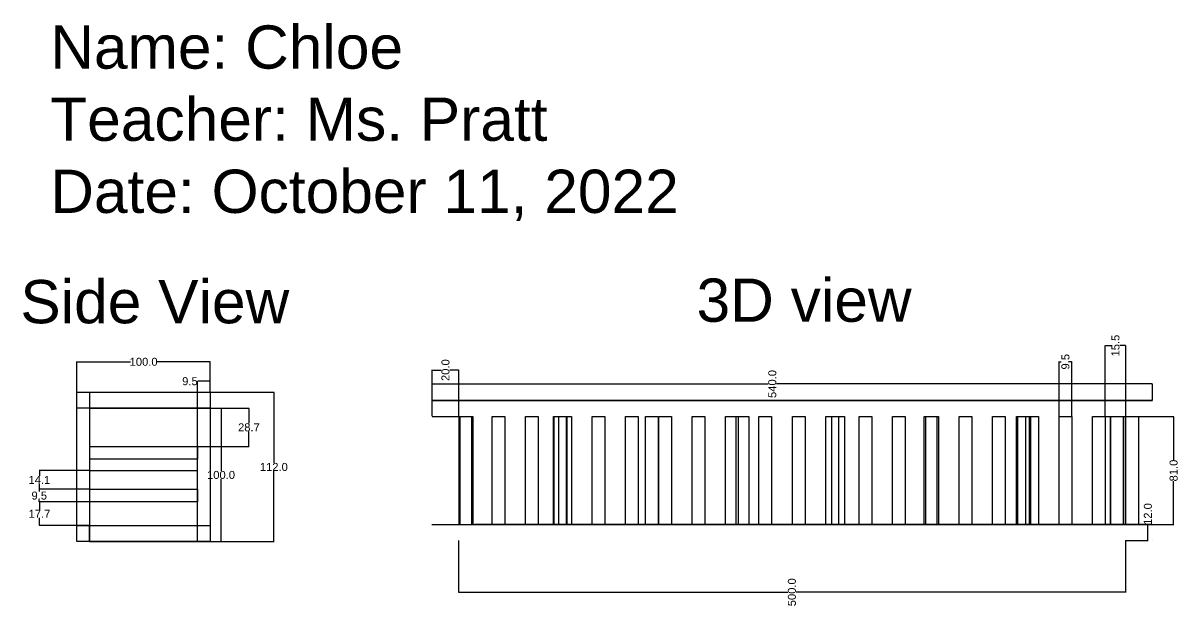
# Model space of a CAD drawing. Header units: millimetres. Extents: x -3 to 1529, y 2 to 514.
# Drawn here: x 663 to 1529, y 2 to 439 of the extents above; entities that cross this region are included whole.
import ezdxf

# ---------------------------------------------------------------- set-up
doc = ezdxf.new("R2010")
doc.units = ezdxf.units.MM
doc.header["$MEASUREMENT"] = 0
for name, color, linetype in [('2d', 221, 'Continuous'), ('3d', 151, 'Continuous'), ('dimensions', 7, 'Continuous')]:
    doc.layers.add(name, color=color, linetype=linetype)
doc.styles.get("Standard").update_dxf_attribs({"font": 'Arial.ttf'})
doc.dimstyles.get("Standard").update_dxf_attribs({"dimtxt": 6, "dimasz": 0.18, "dimexe": 0.18, "dimexo": 0.0625, "dimgap": 0.09, "dimtad": 0, "dimtih": 1, "dimtoh": 1, "dimdec": 1, "dimzin": 0, "dimdsep": 46, "dimtxsty": 'Standard', "dimcen": 0.09, "dimadec": 0, "dimazin": 0, "dimtfac": 1, "dimtdec": 1, "dimtofl": 0, "dimtmove": 0, "dimatfit": 3, "dimfxl": 1, "dimtolj": 1, "dimtzin": 0, "dimarcsym": 0})

# ---------------------------------------------------------------- blocks, each defined once
blk = doc.blocks.new('*D16')
at = {"layer": 'Defpoints', "color": 0, "transparency": 16777216}
for p in [(793.4, 170.29), (793.4, 162, 41.28), (802.9, 162, 41.28)]:
    blk.add_point(p, dxfattribs=at)
at = {"layer": 'dimensions', "color": 0, "lineweight": -2, "transparency": 16777216}
for p, q in [((793.4, 170.29), (793.22, 170.29)), ((793.4, 162.06), (793.4, 170.47)), ((802.72, 170.29), (793.58, 170.29)), ((802.9, 162.06), (802.9, 170.47))]:
    blk.add_line(p, q, dxfattribs=at)
at = {"layer": 'dimensions', "color": 0, "transparency": 16777216}
for points in [[(793.58, 170.32), (793.58, 170.26), (793.4, 170.29)], [(802.72, 170.32), (802.72, 170.26), (802.9, 170.29)]]:
    blk.add_solid(points, dxfattribs=at)
at = {"layer": 'dimensions', "color": 0, "transparency": 16777216, "insert": (787.64, 170.29), "char_height": 6, "attachment_point": 5}
blk.add_mtext('\\A1;9.5', dxfattribs=at)
blk = doc.blocks.new('*D17')
at = {"layer": 'Defpoints', "color": 0, "transparency": 16777216}
for p in [(802.9, 184.86), (702.9, 162, 41.28), (802.9, 162, 41.28)]:
    blk.add_point(p, dxfattribs=at)
at = {"layer": 'dimensions', "color": 0, "lineweight": -2, "transparency": 16777216}
for p, q in [((702.9, 162.06), (702.9, 185.04)), ((703.08, 184.86), (742.98, 184.86)), ((802.72, 184.86), (762.82, 184.86)), ((802.9, 162.06), (802.9, 185.04))]:
    blk.add_line(p, q, dxfattribs=at)
at = {"layer": 'dimensions', "color": 0, "transparency": 16777216}
for points in [[(703.08, 184.89), (703.08, 184.83), (702.9, 184.86)], [(802.72, 184.89), (802.72, 184.83), (802.9, 184.86)]]:
    blk.add_solid(points, dxfattribs=at)
at = {"layer": 'dimensions', "color": 0, "transparency": 16777216, "insert": (752.9, 184.86), "char_height": 6, "attachment_point": 5}
blk.add_mtext('\\A1;100.0', dxfattribs=at)
blk = doc.blocks.new('*D18')
at = {"layer": 'Defpoints', "color": 0, "transparency": 16777216}
for p in [(793.4, 162, 41.28), (793.4, 50, 41.28), (850.54, 50)]:
    blk.add_point(p, dxfattribs=at)
at = {"layer": 'dimensions', "color": 0, "lineweight": -2, "transparency": 16777216}
for p, q in [((793.46, 162), (850.72, 162)), ((850.54, 161.82), (850.54, 109.15)), ((850.54, 50.18), (850.54, 102.85)), ((793.46, 50), (850.72, 50))]:
    blk.add_line(p, q, dxfattribs=at)
at = {"layer": 'dimensions', "color": 0, "transparency": 16777216}
for points in [[(850.51, 161.82), (850.57, 161.82), (850.54, 162)], [(850.51, 50.18), (850.57, 50.18), (850.54, 50)]]:
    blk.add_solid(points, dxfattribs=at)
at = {"layer": 'dimensions', "color": 0, "transparency": 16777216, "insert": (850.54, 106), "char_height": 6, "attachment_point": 5}
blk.add_mtext('\\A1;112.0', dxfattribs=at)
blk = doc.blocks.new('*D19')
at = {"layer": 'Defpoints', "color": 0, "transparency": 16777216}
for p in [(802.9, 150, 41.28), (802.9, 50), (810.93, 50)]:
    blk.add_point(p, dxfattribs=at)
at = {"layer": 'dimensions', "color": 0, "lineweight": -2, "transparency": 16777216}
for p, q in [((802.96, 150), (811.11, 150)), ((810.93, 149.82), (810.93, 103.15)), ((810.93, 50.18), (810.93, 96.85)), ((802.96, 50), (811.11, 50))]:
    blk.add_line(p, q, dxfattribs=at)
at = {"layer": 'dimensions', "color": 0, "transparency": 16777216}
for points in [[(810.9, 149.82), (810.96, 149.82), (810.93, 150)], [(810.9, 50.18), (810.96, 50.18), (810.93, 50)]]:
    blk.add_solid(points, dxfattribs=at)
at = {"layer": 'dimensions', "color": 0, "transparency": 16777216, "insert": (810.93, 100), "char_height": 6, "attachment_point": 5}
blk.add_mtext('\\A1;100.0', dxfattribs=at)
blk = doc.blocks.new('*D20')
at = {"layer": 'Defpoints', "color": 0, "transparency": 16777216}
for p in [(793.4, 150.06), (793.4, 121.36), (831.85, 121.36)]:
    blk.add_point(p, dxfattribs=at)
at = {"layer": 'dimensions', "color": 0, "lineweight": -2, "transparency": 16777216}
for p, q in [((793.46, 150.06), (832.03, 150.06)), ((831.85, 149.88), (831.85, 138.87)), ((831.85, 121.54), (831.85, 132.56)), ((793.46, 121.36), (832.03, 121.36))]:
    blk.add_line(p, q, dxfattribs=at)
at = {"layer": 'dimensions', "color": 0, "transparency": 16777216}
for points in [[(831.82, 149.88), (831.88, 149.88), (831.85, 150.06)], [(831.82, 121.54), (831.88, 121.54), (831.85, 121.36)]]:
    blk.add_solid(points, dxfattribs=at)
at = {"layer": 'dimensions', "color": 0, "transparency": 16777216, "insert": (831.85, 135.71), "char_height": 6, "attachment_point": 5}
blk.add_mtext('\\A1;28.7', dxfattribs=at)
blk = doc.blocks.new('*D21')
at = {"layer": 'Defpoints', "color": 0, "transparency": 16777216}
for p in [(712.4, 79.76), (674.85, 62.06), (712.4, 62.06)]:
    blk.add_point(p, dxfattribs=at)
at = {"layer": 'dimensions', "color": 0, "lineweight": -2, "transparency": 16777216}
for p, q in [((712.34, 79.76), (674.67, 79.76)), ((674.85, 79.58), (674.85, 74.01)), ((712.34, 62.06), (674.67, 62.06)), ((674.85, 62.24), (674.85, 67.81))]:
    blk.add_line(p, q, dxfattribs=at)
at = {"layer": 'dimensions', "color": 0, "transparency": 16777216}
for points in [[(674.82, 79.58), (674.88, 79.58), (674.85, 79.76)], [(674.82, 62.24), (674.88, 62.24), (674.85, 62.06)]]:
    blk.add_solid(points, dxfattribs=at)
at = {"layer": 'dimensions', "color": 0, "transparency": 16777216, "insert": (674.85, 70.91), "char_height": 6, "attachment_point": 5}
blk.add_mtext('\\A1;17.7', dxfattribs=at)
blk = doc.blocks.new('*D22')
at = {"layer": 'Defpoints', "color": 0, "transparency": 16777216}
for p in [(712.4, 89.26), (674.67, 79.76), (712.4, 79.76)]:
    blk.add_point(p, dxfattribs=at)
at = {"layer": 'dimensions', "color": 0, "lineweight": -2, "transparency": 16777216}
for p, q in [((712.34, 89.26), (674.49, 89.26)), ((674.67, 89.08), (674.67, 87.67)), ((712.34, 79.76), (674.49, 79.76)), ((674.67, 79.94), (674.67, 81.36))]:
    blk.add_line(p, q, dxfattribs=at)
at = {"layer": 'dimensions', "color": 0, "transparency": 16777216}
for points in [[(674.64, 89.08), (674.7, 89.08), (674.67, 89.26)], [(674.64, 79.94), (674.7, 79.94), (674.67, 79.76)]]:
    blk.add_solid(points, dxfattribs=at)
at = {"layer": 'dimensions', "color": 0, "transparency": 16777216, "insert": (674.67, 84.51), "char_height": 6, "attachment_point": 5}
blk.add_mtext('\\A1;9.5', dxfattribs=at)
blk = doc.blocks.new('*D23')
at = {"layer": 'Defpoints', "color": 0, "transparency": 16777216}
for p in [(674.74, 103.36), (712.4, 103.36), (712.4, 89.26)]:
    blk.add_point(p, dxfattribs=at)
at = {"layer": 'dimensions', "color": 0, "lineweight": -2, "transparency": 16777216}
for p, q in [((712.34, 103.36), (674.56, 103.36)), ((674.74, 103.18), (674.74, 99.41)), ((712.34, 89.26), (674.56, 89.26)), ((674.74, 89.44), (674.74, 93.21))]:
    blk.add_line(p, q, dxfattribs=at)
at = {"layer": 'dimensions', "color": 0, "transparency": 16777216}
for points in [[(674.71, 103.18), (674.77, 103.18), (674.74, 103.36)], [(674.71, 89.44), (674.77, 89.44), (674.74, 89.26)]]:
    blk.add_solid(points, dxfattribs=at)
at = {"layer": 'dimensions', "color": 0, "transparency": 16777216, "insert": (674.74, 96.31), "char_height": 6, "attachment_point": 5}
blk.add_mtext('\\A1;14.1', dxfattribs=at)
blk = doc.blocks.new('*D24')
at = {"layer": 'Defpoints', "color": 0, "transparency": 16777216}
for p in [(1488.93, 62.94), (1505.81, 62.94), (1488.93, 50.94)]:
    blk.add_point(p, dxfattribs=at)
at = {"layer": 'dimensions', "color": 0, "lineweight": -2, "transparency": 16777216}
for p, q in [((1489, 62.94), (1505.99, 62.94)), ((1505.81, 62.94), (1505.81, 63.12)), ((1505.81, 51.12), (1505.81, 62.76)), ((1489, 50.94), (1505.99, 50.94))]:
    blk.add_line(p, q, dxfattribs=at)
at = {"layer": 'dimensions', "color": 0, "transparency": 16777216}
for points in [[(1505.78, 62.76), (1505.84, 62.76), (1505.81, 62.94)], [(1505.78, 51.12), (1505.84, 51.12), (1505.81, 50.94)]]:
    blk.add_solid(points, dxfattribs=at)
at = {"layer": 'dimensions', "color": 0, "transparency": 16777216, "insert": (1505.81, 70.71), "char_height": 6, "attachment_point": 5, "rotation": 90}
blk.add_mtext('\\A1;12.0', dxfattribs=at)
blk = doc.blocks.new('*D25')
at = {"layer": 'Defpoints', "color": 0, "transparency": 16777216}
for p in [(1489.31, 143.81, 7.8), (1525.11, 143.81), (1487.21, 62.81, 1.8)]:
    blk.add_point(p, dxfattribs=at)
at = {"layer": 'dimensions', "color": 0, "lineweight": -2, "transparency": 16777216}
for p, q in [((1489.38, 143.81), (1525.29, 143.81)), ((1525.11, 143.63), (1525.11, 111.18)), ((1525.11, 62.99), (1525.11, 95.43)), ((1487.28, 62.81), (1525.29, 62.81))]:
    blk.add_line(p, q, dxfattribs=at)
at = {"layer": 'dimensions', "color": 0, "transparency": 16777216}
for points in [[(1525.08, 143.63), (1525.14, 143.63), (1525.11, 143.81)], [(1525.08, 62.99), (1525.14, 62.99), (1525.11, 62.81)]]:
    blk.add_solid(points, dxfattribs=at)
at = {"layer": 'dimensions', "color": 0, "transparency": 16777216, "insert": (1525.11, 103.31), "char_height": 6, "attachment_point": 5, "rotation": 90}
blk.add_mtext('\\A1;81.0', dxfattribs=at)
blk = doc.blocks.new('*D26')
at = {"layer": 'Defpoints', "color": 0, "transparency": 16777216}
for p in [(988.93, 50.94), (1488.93, 50.94), (1488.93, 12.04)]:
    blk.add_point(p, dxfattribs=at)
at = {"layer": 'dimensions', "color": 0, "lineweight": -2, "transparency": 16777216}
for p, q in [((988.93, 50.88), (988.93, 11.86)), ((1488.93, 50.88), (1488.93, 11.86)), ((989.11, 12.04), (1235.78, 12.04)), ((1488.75, 12.04), (1242.09, 12.04))]:
    blk.add_line(p, q, dxfattribs=at)
at = {"layer": 'dimensions', "color": 0, "transparency": 16777216}
for points in [[(989.11, 12.01), (989.11, 12.07), (988.93, 12.04)], [(1488.75, 12.01), (1488.75, 12.07), (1488.93, 12.04)]]:
    blk.add_solid(points, dxfattribs=at)
at = {"layer": 'dimensions', "color": 0, "transparency": 16777216, "insert": (1238.93, 12.04), "char_height": 6, "attachment_point": 5, "rotation": 90}
blk.add_mtext('\\A1;500.0', dxfattribs=at)
blk = doc.blocks.new('*D27')
at = {"layer": 'Defpoints', "color": 0, "transparency": 16777216}
for p in [(1489.25, 197.04), (1473.75, 143.92, 0.37), (1489.25, 143.92, 0.37)]:
    blk.add_point(p, dxfattribs=at)
at = {"layer": 'dimensions', "color": 0, "lineweight": -2, "transparency": 16777216}
for p, q in [((1473.75, 143.98), (1473.75, 197.22)), ((1473.93, 197.04), (1478.35, 197.04)), ((1489.07, 197.04), (1484.66, 197.04)), ((1489.25, 143.98), (1489.25, 197.22))]:
    blk.add_line(p, q, dxfattribs=at)
at = {"layer": 'dimensions', "color": 0, "transparency": 16777216}
for points in [[(1473.93, 197.01), (1473.93, 197.07), (1473.75, 197.04)], [(1489.07, 197.01), (1489.07, 197.07), (1489.25, 197.04)]]:
    blk.add_solid(points, dxfattribs=at)
at = {"layer": 'dimensions', "color": 0, "transparency": 16777216, "insert": (1481.5, 197.04), "char_height": 6, "attachment_point": 5, "rotation": 90}
blk.add_mtext('\\A1;15.5', dxfattribs=at)
blk = doc.blocks.new('*D28')
at = {"layer": 'Defpoints', "color": 0, "transparency": 16777216}
for p in [(1448.75, 184.93), (1439.25, 143.92, 0.37), (1448.75, 143.92, 0.37)]:
    blk.add_point(p, dxfattribs=at)
at = {"layer": 'dimensions', "color": 0, "lineweight": -2, "transparency": 16777216}
for p, q in [((1439.25, 143.98), (1439.25, 185.11)), ((1439.43, 184.93), (1440.85, 184.93)), ((1448.57, 184.93), (1447.16, 184.93)), ((1448.75, 143.98), (1448.75, 185.11))]:
    blk.add_line(p, q, dxfattribs=at)
at = {"layer": 'dimensions', "color": 0, "transparency": 16777216}
for points in [[(1439.43, 184.9), (1439.43, 184.96), (1439.25, 184.93)], [(1448.57, 184.9), (1448.57, 184.96), (1448.75, 184.93)]]:
    blk.add_solid(points, dxfattribs=at)
at = {"layer": 'dimensions', "color": 0, "transparency": 16777216, "insert": (1444, 184.93), "char_height": 6, "attachment_point": 5, "rotation": 90}
blk.add_mtext('\\A1;9.5', dxfattribs=at)
blk = doc.blocks.new('*D29')
at = {"layer": 'Defpoints', "color": 0, "transparency": 16777216}
for p in [(989.22, 178.64), (969.22, 143.96, 0.47), (989.22, 143.96, 0.47)]:
    blk.add_point(p, dxfattribs=at)
at = {"layer": 'dimensions', "color": 0, "lineweight": -2, "transparency": 16777216}
for p, q in [((969.22, 144.02), (969.22, 178.82)), ((969.4, 178.64), (976.07, 178.64)), ((989.04, 178.64), (982.38, 178.64)), ((989.22, 144.02), (989.22, 178.82))]:
    blk.add_line(p, q, dxfattribs=at)
at = {"layer": 'dimensions', "color": 0, "transparency": 16777216}
for points in [[(969.4, 178.61), (969.4, 178.67), (969.22, 178.64)], [(989.04, 178.61), (989.04, 178.67), (989.22, 178.64)]]:
    blk.add_solid(points, dxfattribs=at)
at = {"layer": 'dimensions', "color": 0, "transparency": 16777216, "insert": (979.22, 178.64), "char_height": 6, "attachment_point": 5, "rotation": 90}
blk.add_mtext('\\A1;20.0', dxfattribs=at)
blk = doc.blocks.new('*D30')
at = {"layer": 'Defpoints', "color": 0, "transparency": 16777216}
for p in [(1509.22, 168.24), (969.22, 155.96, 0.47), (1509.22, 155.96, 0.47)]:
    blk.add_point(p, dxfattribs=at)
at = {"layer": 'dimensions', "color": 0, "lineweight": -2, "transparency": 16777216}
for p, q in [((969.22, 156.02), (969.22, 168.42)), ((969.4, 168.24), (1221.11, 168.24)), ((1509.04, 168.24), (1227.42, 168.24)), ((1509.22, 156.02), (1509.22, 168.42))]:
    blk.add_line(p, q, dxfattribs=at)
at = {"layer": 'dimensions', "color": 0, "transparency": 16777216}
for points in [[(969.4, 168.21), (969.4, 168.27), (969.22, 168.24)], [(1509.04, 168.21), (1509.04, 168.27), (1509.22, 168.24)]]:
    blk.add_solid(points, dxfattribs=at)
at = {"layer": 'dimensions', "color": 0, "transparency": 16777216, "insert": (1224.26, 168.24), "char_height": 6, "attachment_point": 5, "rotation": 90}
blk.add_mtext('\\A1;540.0', dxfattribs=at)

msp = doc.modelspace()

# ---------------------------------------------------------------- linework, layer by layer
at = {"layer": '2d'}
for p, q in [((702.9, 162.06), (802.9, 162.06)), ((702.9, 50.06), (702.9, 162.06)), ((702.9, 162.06), (712.4, 162.06)), ((712.4, 162.06), (712.4, 50.06)), ((712.4, 162.06), (712.4, 150.06)), ((793.4, 50.06), (793.4, 162.06)), ((802.9, 162.06), (802.9, 50.06)), ((802.9, 150.06), (702.9, 150.06)), ((712.4, 150.06), (802.9, 150.06)), ((712.4, 150.06), (712.4, 121.36)), ((712.4, 150.06), (712.4, 112.86)), ((712.4, 150.06), (712.4, 89.26)), ((712.4, 121.36), (793.4, 121.36)), ((793.4, 121.36), (793.4, 111.86)), ((712.4, 112.86), (712.4, 103.36)), ((793.4, 111.86), (712.4, 111.86)), ((712.4, 103.36), (793.4, 103.36)), ((712.4, 89.26), (793.4, 89.26)), ((793.4, 89.26), (793.4, 79.76)), ((793.4, 79.76), (712.4, 79.76)), ((712.4, 62.06), (702.9, 62.06)), ((702.9, 62.06), (802.9, 62.06)), ((712.4, 50.06), (712.4, 62.06)), ((802.9, 50.06), (702.9, 50.06)), ((712.4, 50.06), (793.4, 50.06))]:
    msp.add_line(p, q, dxfattribs=at)
at = {"layer": '3d', "extrusion": (0, -1, 6.12323e-17)}
for p, q in [((969.22, 155.96, 101.18), (989.22, 155.96, 101.18)), ((969.22, 155.96, 113.18), (1509.22, 155.96, 113.18)), ((989.22, 155.96, 1.18), (1001.22, 155.96, 1.18)), ((1001.22, 155.96, 13.18), (1035.2, 155.96, 64.98)), ((1001.22, 155.96, 101.18), (1030.62, 155.96, 69.85)), ((1049.94, 155.96, 101.18), (1010.22, 155.96, 101.18)), ((1034.08, 155.96, 75.47), (1010.22, 155.96, 101.18)), ((1049.94, 155.96, 101.18), (1034.08, 155.96, 75.47)), ((1035.2, 155.96, 64.98), (1058.94, 155.96, 39.69)), ((1038.77, 155.96, 70.42), (1058.94, 155.96, 101.18)), ((1058.94, 155.96, 48.69), (1038.77, 155.96, 70.42)), ((1058.94, 155.96, 101.18), (1058.94, 155.96, 48.69)), ((1070.94, 155.96, 44.13), (1104.75, 155.96, 77.55)), ((1099.45, 155.96, 81.25), (1070.94, 155.96, 53.13)), ((1070.94, 155.96, 53.13), (1070.94, 155.96, 101.18)), ((1070.94, 155.96, 101.18), (1099.45, 155.96, 81.25)), ((1119.65, 155.96, 101.18), (1079.94, 155.96, 101.18)), ((1103.98, 155.96, 85.72), (1079.94, 155.96, 101.18)), ((1119.65, 155.96, 101.18), (1103.98, 155.96, 85.72)), ((1104.75, 155.96, 77.55), (1128.65, 155.96, 60.85)), ((1109.45, 155.96, 82.2), (1128.65, 155.96, 101.18)), ((1128.65, 155.96, 69.85), (1109.45, 155.96, 82.2)), ((1128.65, 155.96, 101.18), (1128.65, 155.96, 69.85)), ((1140.65, 155.96, 72.57), (1140.65, 155.96, 101.18)), ((1140.65, 155.96, 101.18), (1166.63, 155.96, 87.83)), ((1172.98, 155.96, 84.56), (1140.65, 155.96, 63.4)), ((1140.65, 155.96, 72.57), (1166.63, 155.96, 87.83)), ((1149.19, 155.96, 101.18), (1189.37, 155.96, 101.18)), ((1172.61, 155.96, 91.34), (1149.19, 155.96, 101.18)), ((1172.61, 155.96, 91.34), (1189.37, 155.96, 101.18)), ((1172.98, 155.96, 84.56), (1198.37, 155.96, 71.51)), ((1198.37, 155.96, 101.18), (1179.14, 155.96, 88.59)), ((1198.37, 155.96, 80.51), (1179.14, 155.96, 88.59)), ((1198.37, 155.96, 101.18), (1198.37, 155.96, 80.51)), ((1210.37, 155.96, 101.18), (1210.37, 155.96, 81.35)), ((1210.37, 155.96, 72.35), (1239.22, 155.96, 86.76)), ((1210.37, 155.96, 101.18), (1232.18, 155.96, 90.28)), ((1232.18, 155.96, 90.28), (1210.37, 155.96, 81.35)), ((1258.78, 155.96, 101.18), (1219.21, 155.96, 101.18)), ((1219.21, 155.96, 101.18), (1239.09, 155.96, 93.11)), ((1258.78, 155.96, 101.18), (1239.09, 155.96, 93.11)), ((1239.22, 155.96, 86.76), (1268.08, 155.96, 72.35)), ((1246.18, 155.96, 90.24), (1268.08, 155.96, 101.18)), ((1246.18, 155.96, 90.24), (1268.08, 155.96, 81.35)), ((1268.08, 155.96, 81.35), (1268.08, 155.96, 101.18)), ((1280.08, 155.96, 101.18), (1299.07, 155.96, 88.66)), ((1305.26, 155.96, 84.58), (1280.08, 155.96, 71.51)), ((1280.08, 155.96, 80.51), (1280.08, 155.96, 101.18)), ((1280.08, 155.96, 80.51), (1299.07, 155.96, 88.66)), ((1328.22, 155.96, 101.18), (1289.08, 155.96, 101.18)), ((1289.08, 155.96, 101.18), (1305.48, 155.96, 91.41)), ((1305.26, 155.96, 84.58), (1337.22, 155.96, 63.52)), ((1305.48, 155.96, 91.41), (1328.22, 155.96, 101.18)), ((1337.22, 155.96, 101.18), (1311.51, 155.96, 87.83)), ((1311.51, 155.96, 87.83), (1337.22, 155.96, 72.52)), ((1337.22, 155.96, 72.52), (1337.22, 155.96, 101.18)), ((1349.22, 155.96, 60.98), (1373.13, 155.96, 77.63)), ((1349.22, 155.96, 69.92), (1349.22, 155.96, 101.18)), ((1349.22, 155.96, 69.92), (1368.41, 155.96, 82.28)), ((1368.41, 155.96, 82.28), (1349.22, 155.96, 101.18)), ((1397.76, 155.96, 101.18), (1358.22, 155.96, 101.18)), ((1358.22, 155.96, 101.18), (1373.88, 155.96, 85.8)), ((1373.13, 155.96, 77.63), (1406.93, 155.96, 44.34)), ((1397.76, 155.96, 101.18), (1373.88, 155.96, 85.8)), ((1378.43, 155.96, 81.33), (1406.93, 155.96, 101.18)), ((1378.43, 155.96, 81.33), (1406.93, 155.96, 53.34)), ((1406.93, 155.96, 101.18), (1406.93, 155.96, 53.34)), ((1439.27, 155.96, 70.47), (1418.93, 155.96, 101.18)), ((1418.93, 155.96, 39.91), (1442.86, 155.96, 65.06)), ((1418.93, 155.96, 101.18), (1418.93, 155.96, 48.91)), ((1418.93, 155.96, 48.91), (1439.27, 155.96, 70.47)), ((1427.59, 155.96, 101.18), (1443.84, 155.96, 75.32)), ((1468.22, 155.96, 101.18), (1427.59, 155.96, 101.18)), ((1477.22, 155.96, 13.18), (1442.86, 155.96, 65.06)), ((1468.22, 155.96, 101.18), (1443.84, 155.96, 75.32)), ((1447.33, 155.96, 69.76), (1477.22, 155.96, 22.18)), ((1447.33, 155.96, 69.76), (1477.22, 155.96, 101.18)), ((1489.22, 155.96, 1.18), (1477.22, 155.96, 1.18)), ((1477.22, 155.96, 22.18), (1477.22, 155.96, 101.18)), ((1509.22, 155.96, 101.18), (1489.22, 155.96, 101.18)), ((1489.22, 155.96, 101.18), (1489.22, 155.96, 1.18)), ((1509.22, 155.96, 113.18), (1509.22, 155.96, 101.18)), ((968.93, 62.94, 100.71), (988.93, 62.94, 100.71)), ((968.93, 62.94, 112.71), (1508.93, 62.94, 112.71)), ((988.93, 62.94, 100.71), (988.93, 62.94, 0.71)), ((988.93, 62.94, 0.71), (1000.93, 62.94, 0.71)), ((1000.93, 62.94, 100.71), (1000.93, 62.94, 21.71)), ((1000.93, 62.94, 12.71), (1034.91, 62.94, 64.51)), ((1030.33, 62.94, 69.39), (1000.93, 62.94, 21.71)), ((1000.93, 62.94, 100.71), (1030.33, 62.94, 69.39)), ((1049.65, 62.94, 100.71), (1009.93, 62.94, 100.71)), ((1033.8, 62.94, 75), (1009.93, 62.94, 100.71)), ((1049.65, 62.94, 100.71), (1033.8, 62.94, 75)), ((1034.91, 62.94, 64.51), (1058.65, 62.94, 39.22)), ((1038.48, 62.94, 69.96), (1058.65, 62.94, 100.71)), ((1058.65, 62.94, 48.22), (1038.48, 62.94, 69.96)), ((1058.65, 62.94, 100.71), (1058.65, 62.94, 48.22)), ((1070.65, 62.94, 43.66), (1104.46, 62.94, 77.08)), ((1099.16, 62.94, 80.79), (1070.65, 62.94, 52.66)), ((1070.65, 62.94, 52.66), (1070.65, 62.94, 100.71)), ((1070.65, 62.94, 100.71), (1099.16, 62.94, 80.79)), ((1119.36, 62.94, 100.71), (1079.65, 62.94, 100.71)), ((1103.69, 62.94, 85.25), (1079.65, 62.94, 100.71)), ((1119.36, 62.94, 100.71), (1103.69, 62.94, 85.25)), ((1104.46, 62.94, 77.08), (1128.36, 62.94, 60.38)), ((1109.16, 62.94, 81.73), (1128.36, 62.94, 100.71)), ((1128.36, 62.94, 69.38), (1109.16, 62.94, 81.73)), ((1128.36, 62.94, 100.71), (1128.36, 62.94, 69.38)), ((1140.36, 62.94, 72.11), (1140.36, 62.94, 100.71)), ((1140.36, 62.94, 100.71), (1166.34, 62.94, 87.36)), ((1172.69, 62.94, 84.09), (1140.36, 62.94, 62.94)), ((1140.36, 62.94, 72.11), (1166.34, 62.94, 87.36)), ((1148.9, 62.94, 100.71), (1189.08, 62.94, 100.71)), ((1172.32, 62.94, 90.87), (1148.9, 62.94, 100.71)), ((1172.32, 62.94, 90.87), (1189.08, 62.94, 100.71)), ((1172.69, 62.94, 84.09), (1198.08, 62.94, 71.04)), ((1198.08, 62.94, 100.71), (1178.85, 62.94, 88.13)), ((1198.08, 62.94, 80.04), (1178.85, 62.94, 88.13)), ((1198.08, 62.94, 100.71), (1198.08, 62.94, 80.04)), ((1210.08, 62.94, 100.71), (1210.08, 62.94, 80.88)), ((1210.08, 62.94, 71.88), (1238.93, 62.94, 86.3)), ((1210.08, 62.94, 100.71), (1231.89, 62.94, 89.81)), ((1231.89, 62.94, 89.81), (1210.08, 62.94, 80.88)), ((1258.49, 62.94, 100.71), (1218.92, 62.94, 100.71)), ((1218.92, 62.94, 100.71), (1238.8, 62.94, 92.64)), ((1258.49, 62.94, 100.71), (1238.8, 62.94, 92.64)), ((1238.93, 62.94, 86.3), (1267.79, 62.94, 71.88)), ((1245.89, 62.94, 89.77), (1267.79, 62.94, 100.71)), ((1245.89, 62.94, 89.77), (1267.79, 62.94, 80.88)), ((1267.79, 62.94, 80.88), (1267.79, 62.94, 100.71)), ((1279.79, 62.94, 100.71), (1298.78, 62.94, 88.2)), ((1304.97, 62.94, 84.12), (1279.79, 62.94, 71.04)), ((1279.79, 62.94, 80.04), (1279.79, 62.94, 100.71)), ((1279.79, 62.94, 80.04), (1298.78, 62.94, 88.2)), ((1327.93, 62.94, 100.71), (1288.79, 62.94, 100.71)), ((1288.79, 62.94, 100.71), (1305.19, 62.94, 90.95)), ((1304.97, 62.94, 84.12), (1336.93, 62.94, 63.05)), ((1305.19, 62.94, 90.95), (1327.93, 62.94, 100.71)), ((1336.93, 62.94, 100.71), (1311.22, 62.94, 87.36)), ((1311.22, 62.94, 87.36), (1336.93, 62.94, 72.05)), ((1336.93, 62.94, 72.05), (1336.93, 62.94, 100.71)), ((1348.93, 62.94, 60.51), (1372.84, 62.94, 77.16)), ((1348.93, 62.94, 69.45), (1348.93, 62.94, 100.71)), ((1348.93, 62.94, 69.45), (1368.12, 62.94, 81.81)), ((1368.12, 62.94, 81.81), (1348.93, 62.94, 100.71)), ((1397.47, 62.94, 100.71), (1357.93, 62.94, 100.71)), ((1357.93, 62.94, 100.71), (1373.59, 62.94, 85.33)), ((1372.84, 62.94, 77.16), (1406.64, 62.94, 43.87)), ((1397.47, 62.94, 100.71), (1373.59, 62.94, 85.33)), ((1378.14, 62.94, 80.86), (1406.64, 62.94, 100.71)), ((1378.14, 62.94, 80.86), (1406.64, 62.94, 52.87)), ((1406.64, 62.94, 100.71), (1406.64, 62.94, 52.87)), ((1438.98, 62.94, 70.01), (1418.64, 62.94, 100.71)), ((1418.64, 62.94, 39.44), (1442.57, 62.94, 64.59)), ((1418.64, 62.94, 100.71), (1418.64, 62.94, 48.44)), ((1418.64, 62.94, 48.44), (1438.98, 62.94, 70.01)), ((1427.3, 62.94, 100.71), (1443.55, 62.94, 74.85)), ((1467.93, 62.94, 100.71), (1427.3, 62.94, 100.71)), ((1476.93, 62.94, 12.71), (1442.57, 62.94, 64.59)), ((1467.93, 62.94, 100.71), (1443.55, 62.94, 74.85)), ((1447.04, 62.94, 69.29), (1476.93, 62.94, 21.71)), ((1447.04, 62.94, 69.29), (1476.93, 62.94, 100.71)), ((1488.93, 62.94, 0.71), (1476.93, 62.94, 0.71)), ((1476.93, 62.94, 21.71), (1476.93, 62.94, 100.71)), ((1508.93, 62.94, 100.71), (1488.93, 62.94, 100.71)), ((1488.93, 62.94, 100.71), (1488.93, 62.94, 0.71)), ((1508.93, 62.94, 112.71), (1508.93, 62.94, 100.71))]:
    msp.add_line(p, q, dxfattribs=at)
at = {"layer": '3d'}
for p, q in [((969.22, 143.96, 101.18), (989.22, 143.96, 101.18)), ((989.25, 143.92, 101.08), (989.25, 62.92, 101.08)), ((989.25, 143.92, 101.08), (989.25, 62.92, 101.08)), ((989.25, 143.92, 101.08), (998.75, 143.92, 101.08)), ((989.99, 62.81, 2.87), (989.99, 143.81, 2.87)), ((989.99, 143.81, 2.87), (999.49, 143.81, 2.87)), ((990.34, 62.81, 60.29), (990.34, 143.81, 60.29)), ((990.34, 143.81, 60.29), (999.84, 143.81, 60.29)), ((998.75, 143.92, 101.08), (998.75, 62.92, 101.08)), ((999.49, 143.81, 2.87), (999.49, 62.81, 2.87)), ((999.84, 143.81, 60.29), (999.84, 62.81, 60.29)), ((1014.25, 62.92, 101.08), (1014.25, 143.92, 101.08)), ((1014.25, 143.92, 101.08), (1023.75, 143.92, 101.08)), ((1023.75, 143.92, 101.08), (1023.75, 62.92, 101.08)), ((1039.25, 62.92, 101.08), (1039.25, 143.92, 101.08)), ((1039.25, 143.92, 101.08), (1048.75, 143.92, 101.08)), ((1048.75, 143.92, 101.08), (1048.75, 62.92, 101.08)), ((1060.07, 62.81, 32.91), (1060.07, 143.81, 32.91)), ((1060.07, 143.81, 32.91), (1069.57, 143.81, 32.91)), ((1060.59, 62.92, 60.61), (1060.59, 143.92, 60.61)), ((1060.59, 143.92, 60.61), (1070.09, 143.92, 60.61)), ((1064.25, 62.92, 101.08), (1064.25, 143.92, 101.08)), ((1064.25, 143.92, 101.08), (1073.75, 143.92, 101.08)), ((1069.57, 143.81, 32.91), (1069.57, 62.81, 32.91)), ((1070.09, 143.92, 60.61), (1070.09, 62.92, 60.61)), ((1073.75, 143.92, 101.08), (1073.75, 62.92, 101.08)), ((1089.25, 62.92, 101.08), (1089.25, 143.92, 101.08)), ((1089.25, 143.92, 101.08), (1098.75, 143.92, 101.08)), ((1098.75, 143.92, 101.08), (1098.75, 62.92, 101.08)), ((1114.25, 62.92, 101.08), (1114.25, 143.92, 101.08)), ((1114.25, 143.92, 101.08), (1123.75, 143.92, 101.08)), ((1123.75, 143.92, 101.08), (1123.75, 62.92, 101.08)), ((1129.14, 62.81, 51.58), (1129.14, 143.81, 51.58)), ((1129.14, 143.81, 51.58), (1138.64, 143.81, 51.58)), ((1138.64, 143.81, 51.58), (1138.64, 62.81, 51.58)), ((1139.25, 62.92, 101.08), (1139.25, 143.92, 101.08)), ((1139.25, 143.92, 101.08), (1148.75, 143.92, 101.08)), ((1148.75, 143.92, 101.08), (1148.75, 62.92, 101.08)), ((1164.25, 62.92, 101.08), (1164.25, 143.92, 101.08)), ((1164.25, 143.92, 101.08), (1173.75, 143.92, 101.08)), ((1173.75, 143.92, 101.08), (1173.75, 62.92, 101.08)), ((1189.25, 62.92, 101.08), (1189.25, 143.92, 101.08)), ((1189.25, 143.92, 101.08), (1198.75, 143.92, 101.08)), ((1197.17, 62.81, 59.81), (1197.17, 143.81, 59.81)), ((1197.17, 143.81, 59.81), (1206.67, 143.81, 59.81)), ((1198.75, 143.92, 101.08), (1198.75, 62.92, 101.08)), ((1206.67, 143.81, 59.81), (1206.67, 62.81, 59.81)), ((1214.25, 62.92, 101.08), (1214.25, 143.92, 101.08)), ((1214.25, 143.92, 101.08), (1223.75, 143.92, 101.08)), ((1223.75, 143.92, 101.08), (1223.75, 62.92, 101.08)), ((1239.25, 62.92, 101.08), (1239.25, 143.92, 101.08)), ((1239.25, 143.92, 101.08), (1248.75, 143.92, 101.08)), ((1248.75, 143.92, 101.08), (1248.75, 62.92, 101.08)), ((1264.25, 62.92, 101.08), (1264.25, 143.92, 101.08)), ((1264.25, 143.92, 101.08), (1273.75, 143.92, 101.08)), ((1268.84, 62.81, 60.5), (1268.84, 143.81, 60.5)), ((1268.84, 143.81, 60.5), (1278.34, 143.81, 60.5)), ((1273.75, 143.92, 101.08), (1273.75, 62.92, 101.08)), ((1278.34, 143.81, 60.5), (1278.34, 62.81, 60.5)), ((1289.25, 62.92, 101.08), (1289.25, 143.92, 101.08)), ((1289.25, 143.92, 101.08), (1298.75, 143.92, 101.08)), ((1298.75, 143.92, 101.08), (1298.75, 62.92, 101.08)), ((1314.25, 62.92, 101.08), (1314.25, 143.92, 101.08)), ((1314.25, 143.92, 101.08), (1323.75, 143.92, 101.08)), ((1323.75, 143.92, 101.08), (1323.75, 62.92, 101.08)), ((1338.01, 62.81, 51.78), (1338.01, 143.81, 51.78)), ((1338.01, 143.81, 51.78), (1347.51, 143.81, 51.78)), ((1339.25, 62.92, 101.08), (1339.25, 143.92, 101.08)), ((1339.25, 143.92, 101.08), (1348.75, 143.92, 101.08)), ((1347.51, 143.81, 51.78), (1347.51, 62.81, 51.78)), ((1348.75, 143.92, 101.08), (1348.75, 62.92, 101.08)), ((1364.25, 62.92, 101.08), (1364.25, 143.92, 101.08)), ((1364.25, 143.92, 101.08), (1373.75, 143.92, 101.08)), ((1373.75, 143.92, 101.08), (1373.75, 62.92, 101.08)), ((1389.25, 62.92, 101.08), (1389.25, 143.92, 101.08)), ((1389.25, 143.92, 101.08), (1398.75, 143.92, 101.08)), ((1398.75, 143.92, 101.08), (1398.75, 62.92, 101.08)), ((1407.42, 62.81, 32.55), (1407.42, 143.81, 32.55)), ((1407.42, 143.81, 32.55), (1416.92, 143.81, 32.55)), ((1408.25, 62.81, 62.06), (1408.25, 143.81, 62.06)), ((1408.25, 143.81, 62.06), (1417.75, 143.81, 62.06)), ((1414.25, 62.92, 101.08), (1414.25, 143.92, 101.08)), ((1414.25, 143.92, 101.08), (1423.75, 143.92, 101.08)), ((1416.92, 143.81, 32.55), (1416.92, 62.81, 32.55)), ((1417.75, 143.81, 62.06), (1417.75, 62.81, 62.06)), ((1423.75, 143.92, 101.08), (1423.75, 62.92, 101.08)), ((1439.25, 62.92, 101.08), (1439.25, 143.92, 101.08)), ((1439.25, 143.92, 101.08), (1448.75, 143.92, 101.08)), ((1448.75, 143.92, 101.08), (1448.75, 62.92, 101.08)), ((1464.25, 62.92, 101.08), (1464.25, 143.92, 101.08)), ((1464.25, 143.92, 101.08), (1473.75, 143.92, 101.08)), ((1473.75, 143.92, 101.08), (1473.75, 62.92, 101.08)), ((1477.71, 62.81, 2.51), (1477.71, 143.81, 2.51)), ((1477.71, 143.81, 2.51), (1487.21, 143.81, 2.51)), ((1477.97, 62.81, 61.35), (1477.97, 143.81, 61.35)), ((1477.97, 143.81, 61.35), (1487.47, 143.81, 61.35)), ((1487.21, 143.81, 2.51), (1487.21, 62.81, 2.51)), ((1487.47, 143.81, 61.35), (1487.47, 62.81, 61.35)), ((1489.25, 62.92, 101.08), (1489.25, 143.92, 101.08)), ((1489.25, 143.92, 101.08), (1498.75, 143.92, 101.08)), ((1498.75, 143.92, 101.08), (1498.75, 62.92, 101.08)), ((989.25, 62.92, 101.08), (998.75, 62.92, 101.08)), ((989.99, 62.81, 2.87), (999.49, 62.81, 2.87)), ((990.34, 62.81, 60.29), (999.84, 62.81, 60.29)), ((1014.25, 62.92, 101.08), (1023.75, 62.92, 101.08)), ((1039.25, 62.92, 101.08), (1048.75, 62.92, 101.08)), ((1060.07, 62.81, 32.91), (1069.57, 62.81, 32.91)), ((1060.59, 62.92, 60.61), (1070.09, 62.92, 60.61)), ((1064.25, 62.92, 101.08), (1073.75, 62.92, 101.08)), ((1089.25, 62.92, 101.08), (1098.75, 62.92, 101.08)), ((1114.25, 62.92, 101.08), (1123.75, 62.92, 101.08)), ((1129.14, 62.81, 51.58), (1138.64, 62.81, 51.58)), ((1139.25, 62.92, 101.08), (1148.75, 62.92, 101.08)), ((1164.25, 62.92, 101.08), (1173.75, 62.92, 101.08)), ((1189.25, 62.92, 101.08), (1198.75, 62.92, 101.08)), ((1214.25, 62.92, 101.08), (1223.75, 62.92, 101.08)), ((1239.25, 62.92, 101.08), (1248.75, 62.92, 101.08)), ((1264.25, 62.92, 101.08), (1273.75, 62.92, 101.08)), ((1268.84, 62.81, 60.5), (1278.34, 62.81, 60.5)), ((1289.25, 62.92, 101.08), (1298.75, 62.92, 101.08)), ((1314.25, 62.92, 101.08), (1323.75, 62.92, 101.08)), ((1338.01, 62.81, 51.78), (1347.51, 62.81, 51.78)), ((1339.25, 62.92, 101.08), (1348.75, 62.92, 101.08)), ((1364.25, 62.92, 101.08), (1373.75, 62.92, 101.08)), ((1389.25, 62.92, 101.08), (1398.75, 62.92, 101.08)), ((1407.42, 62.81, 32.55), (1416.92, 62.81, 32.55)), ((1408.25, 62.81, 62.06), (1417.75, 62.81, 62.06)), ((1414.25, 62.92, 101.08), (1423.75, 62.92, 101.08)), ((1439.25, 62.92, 101.08), (1448.75, 62.92, 101.08)), ((1464.25, 62.92, 101.08), (1473.75, 62.92, 101.08)), ((1477.71, 62.81, 2.51), (1487.21, 62.81, 2.51)), ((1477.97, 62.81, 61.35), (1487.47, 62.81, 61.35)), ((1489.25, 62.92, 101.08), (1498.75, 62.92, 101.08))]:
    msp.add_line(p, q, dxfattribs=at)
at = {"layer": '3d', "extrusion": (0, -1, 6.12323e-17)}
for centre, start, end in [((1239.22, -440.86, -155.96), 61.70105, 118.29895), ((1239.22, -428.86, -155.96), 111.04565, 118.29895), ((1239.22, -428.86, -155.96), 102.72362, 109.58524), ((1239.22, -428.86, -155.96), 94.66818, 101.32334), ((1239.22, -428.86, -155.96), 86.70492, 93.29531), ((1239.22, -428.86, -155.96), 78.7437, 85.33205), ((1239.22, -428.86, -155.96), 70.48452, 77.34376), ((1239.22, -428.86, -155.96), 61.70105, 69.02477), ((1238.93, -441.32, -62.94), 61.70105, 118.29895), ((1238.93, -429.32, -62.94), 111.04565, 118.29895), ((1238.93, -429.32, -62.94), 102.72362, 109.58524), ((1238.93, -429.32, -62.94), 94.66818, 101.32334), ((1238.93, -429.32, -62.94), 86.70492, 93.29531), ((1238.93, -429.32, -62.94), 78.7437, 85.33205), ((1238.93, -429.32, -62.94), 70.48452, 77.34376), ((1238.93, -429.32, -62.94), 61.70105, 69.02477)]:
    msp.add_arc(centre, 502.03, start, end, dxfattribs=at)
at = {"layer": 'dimensions'}
for p, q in [((969.22, 155.96, 113.18), (1509.22, 155.96, 113.18)), ((1509.22, 155.96, 113.18), (969.22, 155.96, 113.18)), ((969.22, 155.96, 113.18), (1509.22, 155.96, 113.18)), ((969.22, 143.96, 113.18), (989.22, 143.96, 113.18)), ((1508.93, 50.94, 100.71), (1508.93, 50.94, 112.71))]:
    msp.add_line(p, q, dxfattribs=at)
at = {"layer": 'dimensions', "extrusion": (1, 0, 0)}
msp.add_line((1473.75, 143.92, 113.08), (1489.25, 143.92, 113.08), dxfattribs=at)
at = {"layer": 'dimensions', "extrusion": (0, -1, 6.12323e-17)}
msp.add_line((1498.75, 143.92, 113.08), (1509.26, 143.92, 113.21), dxfattribs=at)

# ---------------------------------------------------------------- texts
at = {"layer": '2d'}
msp.add_text('Side View', height=32.45, dxfattribs=at).set_placement((660.5, 213.77))
at = {"layer": '3d'}
msp.add_text('3D view', height=32.45, dxfattribs=at).set_placement((1167.44, 214.89))
at = {"layer": '3d', "insert": (682.91, 437.17), "char_height": 32.4502, "attachment_point": 1}
msp.add_mtext_dynamic_manual_height_columns('Name: Chloe\\PTeacher: Ms. Pratt^JDate: October 11, 2022', width=518.6699, gutter_width=162.25, heights=[0], dxfattribs=at)

# ---------------------------------------------------------------- dimensions: what is measured, and where the dimension line sits
at = {"layer": 'dimensions'}
for base, p1, p2, angle, picture, middle in [((1489.25, 197.04, 112.71), (1473.75, 143.92, 113.08), (1489.25, 143.92, 113.08), 180, '*D27', (1481.5, 197.04, 112.71)), ((989.22, 178.64, 112.71), (969.22, 143.96, 113.18), (989.22, 143.96, 113.18), 180, '*D29', (979.22, 178.64, 112.71)), ((1448.75, 184.93, 112.71), (1439.25, 143.92, 113.08), (1448.75, 143.92, 113.08), 180, '*D28', (1444, 184.93, 112.71)), ((850.54, 50), (793.4, 162, 41.28), (793.4, 50, 41.28), 90, '*D18', (850.54, 106)), ((831.85, 121.36), (793.4, 150.06), (793.4, 121.36), 90, '*D20', (831.85, 135.71)), ((810.93, 50), (802.9, 150, 41.28), (802.9, 50), 90, '*D19', (810.93, 100)), ((1525.11, 143.81, 0.71), (1487.21, 62.81, 2.51), (1489.31, 143.81, 8.51), 90, '*D25', (1525.11, 103.31, 0.71)), ((674.74, 103.36), (712.4, 89.26), (712.4, 103.36), 90, '*D23', (674.74, 96.31)), ((674.67, 79.76), (712.4, 89.26), (712.4, 79.76), 90, '*D22', (674.67, 84.51)), ((674.85, 62.06), (712.4, 79.76), (712.4, 62.06), 90, '*D21', (674.85, 70.91)), ((1505.81, 62.94, 0.71), (1488.93, 50.94, 0.71), (1488.93, 62.94, 0.71), 90, '*D24', (1505.81, 70.71, 0.71)), ((1488.93, 12.04, 0.71), (988.93, 50.94, 0.71), (1488.93, 50.94, 0.71), 180, '*D26', (1238.93, 12.04, 0.71))]:
    dim = msp.add_linear_dim(base=base, p1=p1, p2=p2, angle=angle, dimstyle='Standard', dxfattribs=at)
    dim.commit()
    dim.dimension.update_dxf_attribs({"geometry": picture, "text_midpoint": middle})
for base, p1, p2, picture, middle in [((802.9, 184.86), (702.9, 162, 41.28), (802.9, 162, 41.28), '*D17', (752.9, 184.86)), ((793.4, 170.29), (802.9, 162, 41.28), (793.4, 162, 41.28), '*D16', (787.64, 170.29))]:
    dim = msp.add_linear_dim(base=base, p1=p1, p2=p2, dimstyle='Standard', dxfattribs=at)
    dim.commit()
    dim.dimension.update_dxf_attribs({"geometry": picture, "text_midpoint": middle})
dim = msp.add_linear_dim(base=(1509.22, 168.24, 112.71), p1=(969.22, 155.96, 113.18), p2=(1509.22, 155.96, 113.18), angle=180, dimstyle='Standard', dxfattribs=at)
dim.commit()
dim.dimension.update_dxf_attribs({"geometry": '*D30', "text_midpoint": (1224.26, 168.24, 112.71), "dimtype": 160})

doc.saveas('drawing.dxf')
